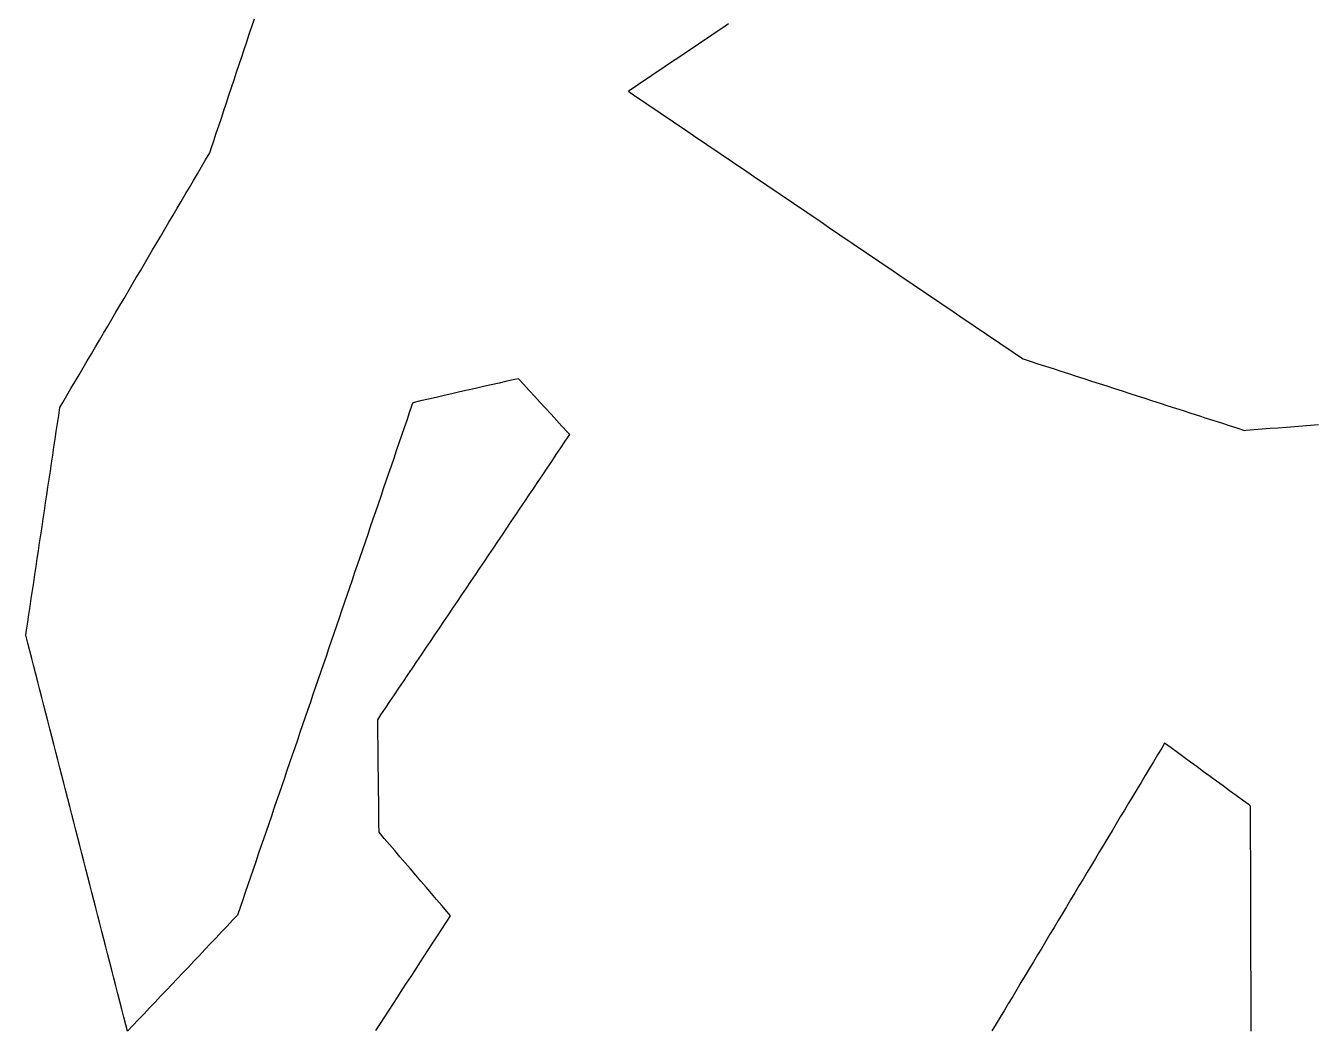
# Model space of a CAD drawing. Header units: millimetres. Extents: x 230 to 3347, y 514 to 5196.
# Drawn here: x 1050.6 to 1211.1, y 3799 to 3923.7 of the extents above; entities that cross this region are included whole.
import ezdxf

# ---------------------------------------------------------------- set-up
doc = ezdxf.new("R2010")
doc.units = ezdxf.units.MM
doc.layers.add('ALL_ISLANDS', color=7, linetype='Continuous')
doc.layers.add('OUTLINE_ISLAND_01', color=7, linetype='Continuous')

msp = doc.modelspace()

# ---------------------------------------------------------------- linework, layer by layer
at = {"layer": 'ALL_ISLANDS'}
for points in [[(1094.0979, 3798.8419), (1094.6429, 3799.6804), (1095.1879, 3800.5188), (1095.7329, 3801.3573), (1096.2779, 3802.1957), (1096.8229, 3803.0341), (1097.3679, 3803.8726), (1097.9129, 3804.711), (1098.4579, 3805.5494), (1099.0029, 3806.3879), (1099.5479, 3807.2263), (1100.0929, 3808.0648), (1100.6379, 3808.9032), (1101.1829, 3809.7416), (1101.7279, 3810.5801), (1102.2729, 3811.4185), (1102.8179, 3812.2569), (1103.3629, 3813.0954), (1102.9388, 3813.5906), (1102.2883, 3814.3501), (1101.6379, 3815.1097), (1100.9874, 3815.8692), (1100.337, 3816.6288), (1099.6865, 3817.3883), (1099.036, 3818.1478), (1098.3856, 3818.9074), (1097.7351, 3819.6669), (1097.0847, 3820.4265), (1096.4342, 3821.186), (1095.7837, 3821.9456), (1095.1333, 3822.7051), (1094.4828, 3823.4646), (1094.471, 3824.4637), (1094.4592, 3825.4637), (1094.4474, 3826.4636), (1094.4356, 3827.4635), (1094.4238, 3828.4634), (1094.412, 3829.4634), (1094.4002, 3830.4633), (1094.3884, 3831.4632), (1094.3766, 3832.4632), (1094.3648, 3833.4631), (1094.353, 3834.463), (1094.3412, 3835.463), (1094.3294, 3836.4629), (1094.3176, 3837.4628), (1094.72, 3838.0601), (1095.2789, 3838.8893), (1095.8377, 3839.7186), (1096.3965, 3840.5479), (1096.9553, 3841.3772), (1097.5142, 3842.2065), (1098.073, 3843.0358), (1098.6318, 3843.8651), (1099.1906, 3844.6943), (1099.7494, 3845.5236), (1100.3083, 3846.3529), (1100.8671, 3847.1822), (1101.4259, 3848.0115), (1101.9847, 3848.8408), (1102.5436, 3849.6701), (1103.1024, 3850.4994), (1103.6612, 3851.3286), (1104.22, 3852.1579), (1104.7789, 3852.9872), (1105.3377, 3853.8165), (1105.8965, 3854.6458), (1106.4553, 3855.4751), (1107.0142, 3856.3044), (1107.573, 3857.1336), (1108.1318, 3857.9629), (1108.6906, 3858.7922), (1109.2495, 3859.6215), (1109.8083, 3860.4508), (1110.3671, 3861.2801), (1110.9259, 3862.1094), (1111.4848, 3862.9386), (1112.0436, 3863.7679), (1112.6024, 3864.5972), (1113.1612, 3865.4265), (1113.72, 3866.2558), (1114.2789, 3867.0851), (1114.8377, 3867.9144), (1115.3965, 3868.7437), (1115.9553, 3869.5729), (1116.5142, 3870.4022), (1117.073, 3871.2315), (1117.6318, 3872.0608), (1118.1906, 3872.8901), (1117.8909, 3873.2167), (1117.2148, 3873.9535), (1116.5387, 3874.6903), (1115.8625, 3875.4271), (1115.1864, 3876.1638), (1114.5103, 3876.9006), (1113.8342, 3877.6374), (1113.158, 3878.3742), (1112.4819, 3879.111), (1111.8058, 3879.8478), (1111.348, 3879.7437), (1110.3729, 3879.522), (1109.3978, 3879.3003), (1108.4226, 3879.0786), (1107.4475, 3878.8569), (1106.4724, 3878.6352), (1105.4973, 3878.4135), (1104.5222, 3878.1918), (1103.5471, 3877.9701), (1102.5719, 3877.7484), (1101.5968, 3877.5267), (1100.6217, 3877.305), (1099.6466, 3877.0833), (1098.6715, 3876.8616), (1098.5675, 3876.5577), (1098.2439, 3875.6115), (1097.9203, 3874.6653), (1097.5966, 3873.7192), (1097.273, 3872.773), (1096.9494, 3871.8268), (1096.6257, 3870.8806), (1096.3021, 3869.9344), (1095.9785, 3868.9882), (1095.6548, 3868.0421), (1095.3312, 3867.0959), (1095.0075, 3866.1497), (1094.6839, 3865.2035), (1094.3603, 3864.2573), (1094.0366, 3863.3112), (1093.713, 3862.365), (1093.3894, 3861.4188), (1093.0657, 3860.4726), (1092.7421, 3859.5264), (1092.4185, 3858.5802), (1092.0948, 3857.6341), (1091.7712, 3856.6879), (1091.4476, 3855.7417), (1091.1239, 3854.7955), (1090.8003, 3853.8493), (1090.4767, 3852.9032), (1090.153, 3851.957), (1089.8294, 3851.0108), (1089.5057, 3850.0646), (1089.1821, 3849.1184), (1088.8585, 3848.1722), (1088.5348, 3847.2261), (1088.2112, 3846.2799), (1087.8876, 3845.3337), (1087.5639, 3844.3875), (1087.2403, 3843.4413), (1086.9167, 3842.4951), (1086.593, 3841.549), (1086.2694, 3840.6028), (1085.9458, 3839.6566), (1085.6221, 3838.7104), (1085.2985, 3837.7642), (1084.9749, 3836.8181), (1084.6512, 3835.8719), (1084.3276, 3834.9257), (1084.004, 3833.9795), (1083.6803, 3833.0333), (1083.3567, 3832.0871), (1083.033, 3831.141), (1082.7094, 3830.1948), (1082.3858, 3829.2486), (1082.0621, 3828.3024), (1081.7385, 3827.3562), (1081.4149, 3826.4101), (1081.0912, 3825.4639), (1080.7676, 3824.5177), (1080.444, 3823.5715), (1080.1203, 3822.6253), (1079.7967, 3821.6791), (1079.4731, 3820.733), (1079.1494, 3819.7868), (1078.8258, 3818.8406), (1078.5022, 3817.8944), (1078.1785, 3816.9482), (1077.8549, 3816.0021), (1077.5313, 3815.0559), (1077.2076, 3814.1097), (1076.884, 3813.1635), (1076.2774, 3812.5242), (1075.5892, 3811.7988), (1074.9009, 3811.0733), (1074.2126, 3810.3479), (1073.5243, 3809.6224), (1072.836, 3808.897), (1072.1477, 3808.1716), (1071.4595, 3807.4461), (1070.7712, 3806.7207), (1070.0829, 3805.9952), (1069.3946, 3805.2698), (1068.7063, 3804.5443), (1068.018, 3803.8189), (1067.3298, 3803.0935), (1066.6415, 3802.368), (1065.9532, 3801.6426), (1065.2649, 3800.9171), (1064.5766, 3800.1917), (1063.8883, 3799.4662), (1063.2001, 3798.7408), (1062.9977, 3799.5294), (1062.7491, 3800.498), (1062.5005, 3801.4666), (1062.2519, 3802.4352), (1062.0033, 3803.4038), (1061.7547, 3804.3724), (1061.5061, 3805.341), (1061.2576, 3806.3096), (1061.009, 3807.2782), (1060.7604, 3808.2468), (1060.5118, 3809.2155), (1060.2632, 3810.1841), (1060.0146, 3811.1527), (1059.766, 3812.1213), (1059.5174, 3813.0899), (1059.2688, 3814.0585), (1059.0202, 3815.0271), (1058.7716, 3815.9957), (1058.5231, 3816.9643), (1058.2745, 3817.9329), (1058.0259, 3818.9015), (1057.7773, 3819.8701), (1057.5287, 3820.8388), (1057.2801, 3821.8074), (1057.0315, 3822.776), (1056.7829, 3823.7446), (1056.5343, 3824.7132), (1056.2857, 3825.6818), (1056.0372, 3826.6504), (1055.7886, 3827.619), (1055.54, 3828.5876), (1055.2914, 3829.5562), (1055.0428, 3830.5248), (1054.7942, 3831.4935), (1054.5456, 3832.4621), (1054.297, 3833.4307), (1054.0484, 3834.3993), (1053.7998, 3835.3679), (1053.5513, 3836.3365), (1053.3027, 3837.3051), (1053.0541, 3838.2737), (1052.8055, 3839.2423), (1052.5569, 3840.2109), (1052.3083, 3841.1795), (1052.0597, 3842.1481), (1051.8111, 3843.1168), (1051.5625, 3844.0854), (1051.3139, 3845.054), (1051.0653, 3846.0226), (1050.8168, 3846.9912), (1050.5682, 3847.9598), (1050.6603, 3848.5763), (1050.8082, 3849.5654), (1050.9561, 3850.5544), (1051.1039, 3851.5434), (1051.2518, 3852.5324), (1051.3997, 3853.5214), (1051.5475, 3854.5104), (1051.6954, 3855.4994), (1051.8433, 3856.4884), (1051.9911, 3857.4774), (1052.139, 3858.4664), (1052.2869, 3859.4554), (1052.4347, 3860.4444), (1052.5826, 3861.4334), (1052.7305, 3862.4224), (1052.8783, 3863.4115), (1053.0262, 3864.4005), (1053.1741, 3865.3895), (1053.3219, 3866.3785), (1053.4698, 3867.3675), (1053.6177, 3868.3565), (1053.7655, 3869.3455), (1053.9134, 3870.3345), (1054.0613, 3871.3235), (1054.2091, 3872.3125), (1054.357, 3873.3015), (1054.5049, 3874.2905), (1054.6527, 3875.2795), (1054.8006, 3876.2685), (1055.1671, 3876.8909), (1055.6744, 3877.7526), (1056.1818, 3878.6144), (1056.6892, 3879.4761), (1057.1966, 3880.3378), (1057.7039, 3881.1995), (1058.2113, 3882.0612), (1058.7187, 3882.923), (1059.2261, 3883.7847), (1059.7335, 3884.6464), (1060.2408, 3885.5081), (1060.7482, 3886.3699), (1061.2556, 3887.2316), (1061.763, 3888.0933), (1062.2703, 3888.955), (1062.7777, 3889.8168), (1063.2851, 3890.6785), (1063.7925, 3891.5402), (1064.2999, 3892.4019), (1064.8072, 3893.2637), (1065.3146, 3894.1254), (1065.822, 3894.9871), (1066.3294, 3895.8488), (1066.8367, 3896.7106), (1067.3441, 3897.5723), (1067.8515, 3898.434), (1068.3589, 3899.2957), (1068.8663, 3900.1574), (1069.3736, 3901.0192), (1069.881, 3901.8809), (1070.3884, 3902.7426), (1070.8958, 3903.6043), (1071.4031, 3904.4661), (1071.9105, 3905.3278), (1072.4179, 3906.1895), (1072.9253, 3907.0512), (1073.4327, 3907.913), (1073.6107, 3908.4475), (1073.9267, 3909.3962), (1074.2427, 3910.345), (1074.5587, 3911.2938), (1074.8747, 3912.2425), (1075.1907, 3913.1913), (1075.5067, 3914.14), (1075.8227, 3915.0888), (1076.1387, 3916.0376), (1076.4547, 3916.9863), (1076.7707, 3917.9351), (1077.0867, 3918.8838), (1077.4028, 3919.8326), (1077.7188, 3920.7813), (1078.0348, 3921.7301), (1078.3508, 3922.6789), (1078.6668, 3923.6276), (1078.9828, 3924.5764)], [(1137.9301, 3923.9344), (1137.0999, 3923.377), (1136.2696, 3922.8196), (1135.4394, 3922.2622), (1134.6092, 3921.7048), (1133.7789, 3921.1474), (1132.9487, 3920.59), (1132.1184, 3920.0326), (1131.2882, 3919.4752), (1130.4579, 3918.9178), (1129.6277, 3918.3604), (1128.7974, 3917.8031), (1127.9672, 3917.2457), (1127.1369, 3916.6883), (1126.3067, 3916.1309), (1125.4764, 3915.5735), (1125.714, 3915.4124), (1126.5416, 3914.851), (1127.3692, 3914.2897), (1128.1968, 3913.7284), (1129.0244, 3913.1671), (1129.852, 3912.6058), (1130.6796, 3912.0445), (1131.5072, 3911.4832), (1132.3348, 3910.9219), (1133.1624, 3910.3606), (1133.99, 3909.7993), (1134.8176, 3909.2379), (1135.6452, 3908.6766), (1136.4729, 3908.1153), (1137.3005, 3907.554), (1138.1281, 3906.9927), (1138.9557, 3906.4314), (1139.7833, 3905.8701), (1140.6109, 3905.3088), (1141.4385, 3904.7475), (1142.2661, 3904.1861), (1143.0937, 3903.6248), (1143.9213, 3903.0635), (1144.7489, 3902.5022), (1145.5765, 3901.9409), (1146.4041, 3901.3796), (1147.2317, 3900.8183), (1148.0593, 3900.257), (1148.8869, 3899.6957), (1149.7145, 3899.1344), (1150.5421, 3898.573), (1151.3698, 3898.0117), (1152.1974, 3897.4504), (1153.025, 3896.8891), (1153.8526, 3896.3278), (1154.6802, 3895.7665), (1155.5078, 3895.2052), (1156.3354, 3894.6439), (1157.163, 3894.0826), (1157.9906, 3893.5213), (1158.8182, 3892.9599), (1159.6458, 3892.3986), (1160.4734, 3891.8373), (1161.301, 3891.276), (1162.1286, 3890.7147), (1162.9562, 3890.1534), (1163.7838, 3889.5921), (1164.6114, 3889.0308), (1165.439, 3888.4695), (1166.2667, 3887.9082), (1167.0943, 3887.3468), (1167.9219, 3886.7855), (1168.7495, 3886.2242), (1169.5771, 3885.6629), (1170.4047, 3885.1016), (1171.2323, 3884.5403), (1172.0599, 3883.979), (1172.8875, 3883.4177), (1173.7151, 3882.8564), (1174.5427, 3882.2951), (1175.425, 3882.0108), (1176.3768, 3881.7041), (1177.3286, 3881.3975), (1178.2804, 3881.0908), (1179.2322, 3880.7842), (1180.184, 3880.4775), (1181.1359, 3880.1708), (1182.0877, 3879.8642), (1183.0395, 3879.5575), (1183.9913, 3879.2508), (1184.9431, 3878.9442), (1185.895, 3878.6375), (1186.8468, 3878.3309), (1187.7986, 3878.0242), (1188.7504, 3877.7175), (1189.7022, 3877.4109), (1190.6541, 3877.1042), (1191.6059, 3876.7975), (1192.5577, 3876.4909), (1193.5095, 3876.1842), (1194.4613, 3875.8776), (1195.4131, 3875.5709), (1196.365, 3875.2642), (1197.3168, 3874.9576), (1198.2686, 3874.6509), (1199.2204, 3874.3442), (1200.1722, 3874.0376), (1201.1241, 3873.7309), (1202.0759, 3873.4243), (1202.2914, 3873.4412), (1203.2883, 3873.5197), (1204.2853, 3873.5982), (1205.2822, 3873.6767), (1206.2791, 3873.7551), (1207.276, 3873.8336), (1208.2729, 3873.9121), (1209.2698, 3873.9906), (1210.2668, 3874.069), (1211.2637, 3874.1475)], [(1202.9047, 3798.7296), (1202.9018, 3799.7296), (1202.8989, 3800.7296), (1202.896, 3801.7296), (1202.8932, 3802.7296), (1202.8903, 3803.7296), (1202.8874, 3804.7296), (1202.8845, 3805.7296), (1202.8816, 3806.7296), (1202.8788, 3807.7296), (1202.8759, 3808.7296), (1202.873, 3809.7296), (1202.8701, 3810.7296), (1202.8673, 3811.7295), (1202.8644, 3812.7295), (1202.8615, 3813.7295), (1202.8586, 3814.7295), (1202.8557, 3815.7295), (1202.8529, 3816.7295), (1202.85, 3817.7295), (1202.8471, 3818.7295), (1202.8442, 3819.7295), (1202.8414, 3820.7295), (1202.8385, 3821.7295), (1202.8356, 3822.7295), (1202.8327, 3823.7295), (1202.8298, 3824.7295), (1202.827, 3825.7295), (1202.8241, 3826.7295), (1202.6359, 3826.8671), (1201.8289, 3827.4576), (1201.0218, 3828.0481), (1200.2147, 3828.6385), (1199.4077, 3829.229), (1198.6006, 3829.8195), (1197.7936, 3830.4099), (1196.9865, 3831.0004), (1196.1794, 3831.5909), (1195.3724, 3832.1813), (1194.5653, 3832.7718), (1193.7582, 3833.3623), (1192.9512, 3833.9527), (1192.1441, 3834.5432), (1191.7826, 3833.941), (1191.268, 3833.0836), (1190.7534, 3832.2262), (1190.2387, 3831.3688), (1189.7241, 3830.5114), (1189.2094, 3829.6539), (1188.6948, 3828.7965), (1188.1801, 3827.9391), (1187.6655, 3827.0817), (1187.1509, 3826.2243), (1186.6362, 3825.3669), (1186.1216, 3824.5095), (1185.6069, 3823.6521), (1185.0923, 3822.7947), (1184.5777, 3821.9373), (1184.063, 3821.0799), (1183.5484, 3820.2225), (1183.0337, 3819.3651), (1182.5191, 3818.5077), (1182.0045, 3817.6503), (1181.4898, 3816.7929), (1180.9752, 3815.9355), (1180.4605, 3815.078), (1179.9459, 3814.2206), (1179.4313, 3813.3632), (1178.9166, 3812.5058), (1178.402, 3811.6484), (1177.8873, 3810.791), (1177.3727, 3809.9336), (1176.858, 3809.0762), (1176.3434, 3808.2188), (1175.8288, 3807.3614), (1175.3141, 3806.504), (1174.7995, 3805.6466), (1174.2848, 3804.7892), (1173.7702, 3803.9318), (1173.2556, 3803.0744), (1172.7409, 3802.217), (1172.2263, 3801.3596), (1171.7116, 3800.5022), (1171.197, 3799.6447), (1170.6824, 3798.7873)]]:
    msp.add_lwpolyline(points, dxfattribs=at)
at = {"layer": 'OUTLINE_ISLAND_01'}
for points in [[(1094.0979, 3798.8419), (1094.6429, 3799.6804), (1095.1879, 3800.5188), (1095.7329, 3801.3573), (1096.2779, 3802.1957), (1096.8229, 3803.0341), (1097.3679, 3803.8726), (1097.9129, 3804.711), (1098.4579, 3805.5494), (1099.0029, 3806.3879), (1099.5479, 3807.2263), (1100.0929, 3808.0648), (1100.6379, 3808.9032), (1101.1829, 3809.7416), (1101.7279, 3810.5801), (1102.2729, 3811.4185), (1102.8179, 3812.2569), (1103.3629, 3813.0954), (1102.9388, 3813.5906), (1102.2883, 3814.3501), (1101.6379, 3815.1097), (1100.9874, 3815.8692), (1100.337, 3816.6288), (1099.6865, 3817.3883), (1099.036, 3818.1478), (1098.3856, 3818.9074), (1097.7351, 3819.6669), (1097.0847, 3820.4265), (1096.4342, 3821.186), (1095.7837, 3821.9456), (1095.1333, 3822.7051), (1094.4828, 3823.4646), (1094.471, 3824.4637), (1094.4592, 3825.4637), (1094.4474, 3826.4636), (1094.4356, 3827.4635), (1094.4238, 3828.4634), (1094.412, 3829.4634), (1094.4002, 3830.4633), (1094.3884, 3831.4632), (1094.3766, 3832.4632), (1094.3648, 3833.4631), (1094.353, 3834.463), (1094.3412, 3835.463), (1094.3294, 3836.4629), (1094.3176, 3837.4628), (1094.72, 3838.0601), (1095.2789, 3838.8893), (1095.8377, 3839.7186), (1096.3965, 3840.5479), (1096.9553, 3841.3772), (1097.5142, 3842.2065), (1098.073, 3843.0358), (1098.6318, 3843.8651), (1099.1906, 3844.6943), (1099.7494, 3845.5236), (1100.3083, 3846.3529), (1100.8671, 3847.1822), (1101.4259, 3848.0115), (1101.9847, 3848.8408), (1102.5436, 3849.6701), (1103.1024, 3850.4994), (1103.6612, 3851.3286), (1104.22, 3852.1579), (1104.7789, 3852.9872), (1105.3377, 3853.8165), (1105.8965, 3854.6458), (1106.4553, 3855.4751), (1107.0142, 3856.3044), (1107.573, 3857.1336), (1108.1318, 3857.9629), (1108.6906, 3858.7922), (1109.2495, 3859.6215), (1109.8083, 3860.4508), (1110.3671, 3861.2801), (1110.9259, 3862.1094), (1111.4848, 3862.9386), (1112.0436, 3863.7679), (1112.6024, 3864.5972), (1113.1612, 3865.4265), (1113.72, 3866.2558), (1114.2789, 3867.0851), (1114.8377, 3867.9144), (1115.3965, 3868.7437), (1115.9553, 3869.5729), (1116.5142, 3870.4022), (1117.073, 3871.2315), (1117.6318, 3872.0608), (1118.1906, 3872.8901), (1117.8909, 3873.2167), (1117.2148, 3873.9535), (1116.5387, 3874.6903), (1115.8625, 3875.4271), (1115.1864, 3876.1638), (1114.5103, 3876.9006), (1113.8342, 3877.6374), (1113.158, 3878.3742), (1112.4819, 3879.111), (1111.8058, 3879.8478), (1111.348, 3879.7437), (1110.3729, 3879.522), (1109.3978, 3879.3003), (1108.4226, 3879.0786), (1107.4475, 3878.8569), (1106.4724, 3878.6352), (1105.4973, 3878.4135), (1104.5222, 3878.1918), (1103.5471, 3877.9701), (1102.5719, 3877.7484), (1101.5968, 3877.5267), (1100.6217, 3877.305), (1099.6466, 3877.0833), (1098.6715, 3876.8616), (1098.5675, 3876.5577), (1098.2439, 3875.6115), (1097.9203, 3874.6653), (1097.5966, 3873.7192), (1097.273, 3872.773), (1096.9494, 3871.8268), (1096.6257, 3870.8806), (1096.3021, 3869.9344), (1095.9785, 3868.9882), (1095.6548, 3868.0421), (1095.3312, 3867.0959), (1095.0075, 3866.1497), (1094.6839, 3865.2035), (1094.3603, 3864.2573), (1094.0366, 3863.3112), (1093.713, 3862.365), (1093.3894, 3861.4188), (1093.0657, 3860.4726), (1092.7421, 3859.5264), (1092.4185, 3858.5802), (1092.0948, 3857.6341), (1091.7712, 3856.6879), (1091.4476, 3855.7417), (1091.1239, 3854.7955), (1090.8003, 3853.8493), (1090.4767, 3852.9032), (1090.153, 3851.957), (1089.8294, 3851.0108), (1089.5057, 3850.0646), (1089.1821, 3849.1184), (1088.8585, 3848.1722), (1088.5348, 3847.2261), (1088.2112, 3846.2799), (1087.8876, 3845.3337), (1087.5639, 3844.3875), (1087.2403, 3843.4413), (1086.9167, 3842.4951), (1086.593, 3841.549), (1086.2694, 3840.6028), (1085.9458, 3839.6566), (1085.6221, 3838.7104), (1085.2985, 3837.7642), (1084.9749, 3836.8181), (1084.6512, 3835.8719), (1084.3276, 3834.9257), (1084.004, 3833.9795), (1083.6803, 3833.0333), (1083.3567, 3832.0871), (1083.033, 3831.141), (1082.7094, 3830.1948), (1082.3858, 3829.2486), (1082.0621, 3828.3024), (1081.7385, 3827.3562), (1081.4149, 3826.4101), (1081.0912, 3825.4639), (1080.7676, 3824.5177), (1080.444, 3823.5715), (1080.1203, 3822.6253), (1079.7967, 3821.6791), (1079.4731, 3820.733), (1079.1494, 3819.7868), (1078.8258, 3818.8406), (1078.5022, 3817.8944), (1078.1785, 3816.9482), (1077.8549, 3816.0021), (1077.5313, 3815.0559), (1077.2076, 3814.1097), (1076.884, 3813.1635), (1076.2774, 3812.5242), (1075.5892, 3811.7988), (1074.9009, 3811.0733), (1074.2126, 3810.3479), (1073.5243, 3809.6224), (1072.836, 3808.897), (1072.1477, 3808.1716), (1071.4595, 3807.4461), (1070.7712, 3806.7207), (1070.0829, 3805.9952), (1069.3946, 3805.2698), (1068.7063, 3804.5443), (1068.018, 3803.8189), (1067.3298, 3803.0935), (1066.6415, 3802.368), (1065.9532, 3801.6426), (1065.2649, 3800.9171), (1064.5766, 3800.1917), (1063.8883, 3799.4662), (1063.2001, 3798.7408), (1062.9977, 3799.5294), (1062.7491, 3800.498), (1062.5005, 3801.4666), (1062.2519, 3802.4352), (1062.0033, 3803.4038), (1061.7547, 3804.3724), (1061.5061, 3805.341), (1061.2576, 3806.3096), (1061.009, 3807.2782), (1060.7604, 3808.2468), (1060.5118, 3809.2155), (1060.2632, 3810.1841), (1060.0146, 3811.1527), (1059.766, 3812.1213), (1059.5174, 3813.0899), (1059.2688, 3814.0585), (1059.0202, 3815.0271), (1058.7716, 3815.9957), (1058.5231, 3816.9643), (1058.2745, 3817.9329), (1058.0259, 3818.9015), (1057.7773, 3819.8701), (1057.5287, 3820.8388), (1057.2801, 3821.8074), (1057.0315, 3822.776), (1056.7829, 3823.7446), (1056.5343, 3824.7132), (1056.2857, 3825.6818), (1056.0372, 3826.6504), (1055.7886, 3827.619), (1055.54, 3828.5876), (1055.2914, 3829.5562), (1055.0428, 3830.5248), (1054.7942, 3831.4935), (1054.5456, 3832.4621), (1054.297, 3833.4307), (1054.0484, 3834.3993), (1053.7998, 3835.3679), (1053.5513, 3836.3365), (1053.3027, 3837.3051), (1053.0541, 3838.2737), (1052.8055, 3839.2423), (1052.5569, 3840.2109), (1052.3083, 3841.1795), (1052.0597, 3842.1481), (1051.8111, 3843.1168), (1051.5625, 3844.0854), (1051.3139, 3845.054), (1051.0653, 3846.0226), (1050.8168, 3846.9912), (1050.5682, 3847.9598), (1050.6603, 3848.5763), (1050.8082, 3849.5654), (1050.9561, 3850.5544), (1051.1039, 3851.5434), (1051.2518, 3852.5324), (1051.3997, 3853.5214), (1051.5475, 3854.5104), (1051.6954, 3855.4994), (1051.8433, 3856.4884), (1051.9911, 3857.4774), (1052.139, 3858.4664), (1052.2869, 3859.4554), (1052.4347, 3860.4444), (1052.5826, 3861.4334), (1052.7305, 3862.4224), (1052.8783, 3863.4115), (1053.0262, 3864.4005), (1053.1741, 3865.3895), (1053.3219, 3866.3785), (1053.4698, 3867.3675), (1053.6177, 3868.3565), (1053.7655, 3869.3455), (1053.9134, 3870.3345), (1054.0613, 3871.3235), (1054.2091, 3872.3125), (1054.357, 3873.3015), (1054.5049, 3874.2905), (1054.6527, 3875.2795), (1054.8006, 3876.2685), (1055.1671, 3876.8909), (1055.6744, 3877.7526), (1056.1818, 3878.6144), (1056.6892, 3879.4761), (1057.1966, 3880.3378), (1057.7039, 3881.1995), (1058.2113, 3882.0612), (1058.7187, 3882.923), (1059.2261, 3883.7847), (1059.7335, 3884.6464), (1060.2408, 3885.5081), (1060.7482, 3886.3699), (1061.2556, 3887.2316), (1061.763, 3888.0933), (1062.2703, 3888.955), (1062.7777, 3889.8168), (1063.2851, 3890.6785), (1063.7925, 3891.5402), (1064.2999, 3892.4019), (1064.8072, 3893.2637), (1065.3146, 3894.1254), (1065.822, 3894.9871), (1066.3294, 3895.8488), (1066.8367, 3896.7106), (1067.3441, 3897.5723), (1067.8515, 3898.434), (1068.3589, 3899.2957), (1068.8663, 3900.1574), (1069.3736, 3901.0192), (1069.881, 3901.8809), (1070.3884, 3902.7426), (1070.8958, 3903.6043), (1071.4031, 3904.4661), (1071.9105, 3905.3278), (1072.4179, 3906.1895), (1072.9253, 3907.0512), (1073.4327, 3907.913), (1073.6107, 3908.4475), (1073.9267, 3909.3962), (1074.2427, 3910.345), (1074.5587, 3911.2938), (1074.8747, 3912.2425), (1075.1907, 3913.1913), (1075.5067, 3914.14), (1075.8227, 3915.0888), (1076.1387, 3916.0376), (1076.4547, 3916.9863), (1076.7707, 3917.9351), (1077.0867, 3918.8838), (1077.4028, 3919.8326), (1077.7188, 3920.7813), (1078.0348, 3921.7301), (1078.3508, 3922.6789), (1078.6668, 3923.6276), (1078.9828, 3924.5764)], [(1137.9301, 3923.9344), (1137.0999, 3923.377), (1136.2696, 3922.8196), (1135.4394, 3922.2622), (1134.6092, 3921.7048), (1133.7789, 3921.1474), (1132.9487, 3920.59), (1132.1184, 3920.0326), (1131.2882, 3919.4752), (1130.4579, 3918.9178), (1129.6277, 3918.3604), (1128.7974, 3917.8031), (1127.9672, 3917.2457), (1127.1369, 3916.6883), (1126.3067, 3916.1309), (1125.4764, 3915.5735), (1125.714, 3915.4124), (1126.5416, 3914.851), (1127.3692, 3914.2897), (1128.1968, 3913.7284), (1129.0244, 3913.1671), (1129.852, 3912.6058), (1130.6796, 3912.0445), (1131.5072, 3911.4832), (1132.3348, 3910.9219), (1133.1624, 3910.3606), (1133.99, 3909.7993), (1134.8176, 3909.2379), (1135.6452, 3908.6766), (1136.4729, 3908.1153), (1137.3005, 3907.554), (1138.1281, 3906.9927), (1138.9557, 3906.4314), (1139.7833, 3905.8701), (1140.6109, 3905.3088), (1141.4385, 3904.7475), (1142.2661, 3904.1861), (1143.0937, 3903.6248), (1143.9213, 3903.0635), (1144.7489, 3902.5022), (1145.5765, 3901.9409), (1146.4041, 3901.3796), (1147.2317, 3900.8183), (1148.0593, 3900.257), (1148.8869, 3899.6957), (1149.7145, 3899.1344), (1150.5421, 3898.573), (1151.3698, 3898.0117), (1152.1974, 3897.4504), (1153.025, 3896.8891), (1153.8526, 3896.3278), (1154.6802, 3895.7665), (1155.5078, 3895.2052), (1156.3354, 3894.6439), (1157.163, 3894.0826), (1157.9906, 3893.5213), (1158.8182, 3892.9599), (1159.6458, 3892.3986), (1160.4734, 3891.8373), (1161.301, 3891.276), (1162.1286, 3890.7147), (1162.9562, 3890.1534), (1163.7838, 3889.5921), (1164.6114, 3889.0308), (1165.439, 3888.4695), (1166.2667, 3887.9082), (1167.0943, 3887.3468), (1167.9219, 3886.7855), (1168.7495, 3886.2242), (1169.5771, 3885.6629), (1170.4047, 3885.1016), (1171.2323, 3884.5403), (1172.0599, 3883.979), (1172.8875, 3883.4177), (1173.7151, 3882.8564), (1174.5427, 3882.2951), (1175.425, 3882.0108), (1176.3768, 3881.7041), (1177.3286, 3881.3975), (1178.2804, 3881.0908), (1179.2322, 3880.7842), (1180.184, 3880.4775), (1181.1359, 3880.1708), (1182.0877, 3879.8642), (1183.0395, 3879.5575), (1183.9913, 3879.2508), (1184.9431, 3878.9442), (1185.895, 3878.6375), (1186.8468, 3878.3309), (1187.7986, 3878.0242), (1188.7504, 3877.7175), (1189.7022, 3877.4109), (1190.6541, 3877.1042), (1191.6059, 3876.7975), (1192.5577, 3876.4909), (1193.5095, 3876.1842), (1194.4613, 3875.8776), (1195.4131, 3875.5709), (1196.365, 3875.2642), (1197.3168, 3874.9576), (1198.2686, 3874.6509), (1199.2204, 3874.3442), (1200.1722, 3874.0376), (1201.1241, 3873.7309), (1202.0759, 3873.4243), (1202.2914, 3873.4412), (1203.2883, 3873.5197), (1204.2853, 3873.5982), (1205.2822, 3873.6767), (1206.2791, 3873.7551), (1207.276, 3873.8336), (1208.2729, 3873.9121), (1209.2698, 3873.9906), (1210.2668, 3874.069), (1211.2637, 3874.1475)], [(1202.9047, 3798.7296), (1202.9018, 3799.7296), (1202.8989, 3800.7296), (1202.896, 3801.7296), (1202.8932, 3802.7296), (1202.8903, 3803.7296), (1202.8874, 3804.7296), (1202.8845, 3805.7296), (1202.8816, 3806.7296), (1202.8788, 3807.7296), (1202.8759, 3808.7296), (1202.873, 3809.7296), (1202.8701, 3810.7296), (1202.8673, 3811.7295), (1202.8644, 3812.7295), (1202.8615, 3813.7295), (1202.8586, 3814.7295), (1202.8557, 3815.7295), (1202.8529, 3816.7295), (1202.85, 3817.7295), (1202.8471, 3818.7295), (1202.8442, 3819.7295), (1202.8414, 3820.7295), (1202.8385, 3821.7295), (1202.8356, 3822.7295), (1202.8327, 3823.7295), (1202.8298, 3824.7295), (1202.827, 3825.7295), (1202.8241, 3826.7295), (1202.6359, 3826.8671), (1201.8289, 3827.4576), (1201.0218, 3828.0481), (1200.2147, 3828.6385), (1199.4077, 3829.229), (1198.6006, 3829.8195), (1197.7936, 3830.4099), (1196.9865, 3831.0004), (1196.1794, 3831.5909), (1195.3724, 3832.1813), (1194.5653, 3832.7718), (1193.7582, 3833.3623), (1192.9512, 3833.9527), (1192.1441, 3834.5432), (1191.7826, 3833.941), (1191.268, 3833.0836), (1190.7534, 3832.2262), (1190.2387, 3831.3688), (1189.7241, 3830.5114), (1189.2094, 3829.6539), (1188.6948, 3828.7965), (1188.1801, 3827.9391), (1187.6655, 3827.0817), (1187.1509, 3826.2243), (1186.6362, 3825.3669), (1186.1216, 3824.5095), (1185.6069, 3823.6521), (1185.0923, 3822.7947), (1184.5777, 3821.9373), (1184.063, 3821.0799), (1183.5484, 3820.2225), (1183.0337, 3819.3651), (1182.5191, 3818.5077), (1182.0045, 3817.6503), (1181.4898, 3816.7929), (1180.9752, 3815.9355), (1180.4605, 3815.078), (1179.9459, 3814.2206), (1179.4313, 3813.3632), (1178.9166, 3812.5058), (1178.402, 3811.6484), (1177.8873, 3810.791), (1177.3727, 3809.9336), (1176.858, 3809.0762), (1176.3434, 3808.2188), (1175.8288, 3807.3614), (1175.3141, 3806.504), (1174.7995, 3805.6466), (1174.2848, 3804.7892), (1173.7702, 3803.9318), (1173.2556, 3803.0744), (1172.7409, 3802.217), (1172.2263, 3801.3596), (1171.7116, 3800.5022), (1171.197, 3799.6447), (1170.6824, 3798.7873)]]:
    msp.add_lwpolyline(points, dxfattribs=at)

doc.saveas('drawing.dxf')
